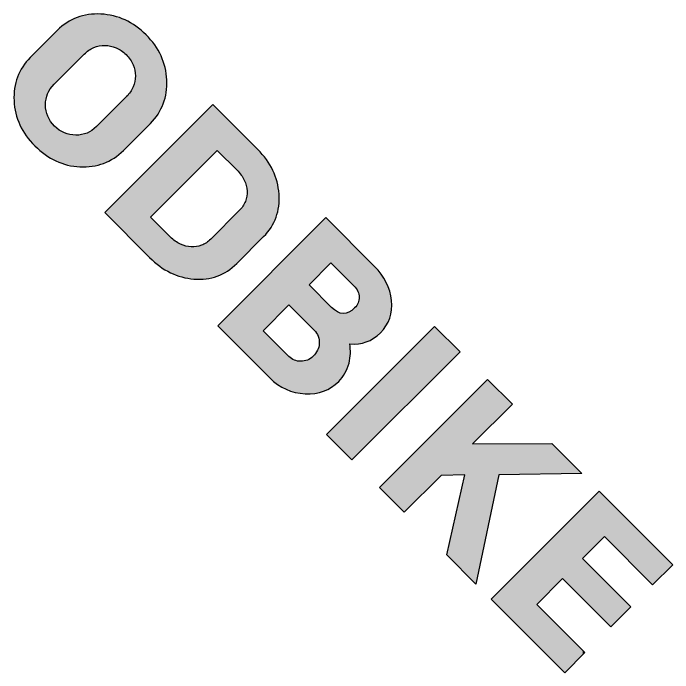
# Model space of a CAD drawing. Extents: x 4 to 198, y -293 to -4.
# Drawn here: x 47.82 to 69.06, y -250.22 to -228.98 of the extents above; entities that cross this region are included whole.
import ezdxf

# ---------------------------------------------------------------- set-up
doc = ezdxf.new("R2010")
doc.units = 0
doc.layers.add('LAYER_1', color=7, linetype='CONTINUOUS')

# ---------------------------------------------------------------- blocks, each defined once
blk = doc.blocks.new('*U7')
at = {"layer": 'LAYER_1', "color": 7}
for points in [[(49.701, -230.7), (49.641, -229.228), (49.701, -229.193)], [(49.831, -230.57), (49.701, -229.193), (49.831, -229.136)], [(49.872, -230.53), (49.831, -229.136), (49.872, -229.118)], [(49.966, -230.436), (49.872, -229.118), (49.966, -229.089)], [(50.019, -230.382), (49.966, -229.089), (50.019, -229.072)], [(50.051, -230.351), (50.019, -229.072), (50.051, -229.062)], [(50.105, -230.297), (50.051, -229.062), (50.105, -229.051)], [(50.193, -230.224), (50.105, -229.051), (50.193, -229.034)], [(50.238, -230.187), (50.193, -229.034), (50.238, -229.025)], [(50.252, -230.175), (50.238, -229.025), (50.252, -229.024)], [(50.352, -230.121), (50.252, -229.024), (50.352, -229.02)], [(50.364, -230.115), (50.352, -229.02), (50.364, -229.019)], [(50.416, -230.087), (50.364, -229.019), (50.416, -229.017)], [(50.498, -230.062), (50.416, -229.017), (50.498, -229.013)], [(50.551, -230.046), (50.498, -229.013), (50.551, -229.011)], [(50.589, -230.034), (50.551, -229.011), (50.589, -229.009)], [(50.637, -230.03), (50.589, -229.009), (50.637, -229.007)], [(50.769, -230.017), (50.769, -229.027), (50.9, -230.032)], [(50.9, -230.032), (50.9, -229.046), (50.95, -230.037)], [(50.95, -230.037), (50.95, -229.053), (51.042, -230.066)], [(51.042, -230.066), (51.042, -229.067), (51.062, -230.072)], [(51.062, -230.072), (51.062, -229.074), (51.128, -230.092)], [(51.128, -230.092), (51.128, -229.096), (51.297, -230.185)], [(51.297, -230.185), (51.297, -229.155), (51.363, -230.239)], [(51.363, -230.239), (51.363, -229.178), (51.42, -230.287)], [(51.42, -230.287), (51.42, -229.197), (51.453, -230.314)], [(49.378, -231.023), (49.3, -229.477), (49.378, -229.406)], [(49.385, -231.016), (49.378, -229.406), (49.385, -229.4)], [(49.464, -230.937), (49.385, -229.4), (49.464, -229.342)], [(49.539, -230.862), (49.464, -229.342), (49.539, -229.287)], [(49.568, -230.833), (49.539, -229.287), (49.568, -229.27)], [(49.641, -230.76), (49.568, -229.27), (49.641, -229.228)], [(51.453, -230.314), (51.453, -229.216), (51.469, -230.333)], [(51.469, -230.333), (51.469, -229.226), (51.583, -230.471)], [(51.583, -230.471), (51.583, -229.292), (51.591, -230.485)], [(51.591, -230.485), (51.591, -229.296), (51.676, -230.642)], [(51.676, -230.642), (51.676, -229.345), (51.679, -230.653)], [(51.679, -230.653), (51.679, -229.347), (51.732, -230.82)], [(51.732, -230.82), (51.732, -229.377), (51.732, -230.826)], [(51.732, -230.826), (51.732, -229.378), (51.75, -230.999)], [(49.149, -231.252), (49.133, -229.639), (49.149, -229.623)], [(49.194, -231.207), (49.149, -229.623), (49.194, -229.578)], [(49.24, -231.161), (49.194, -229.578), (49.24, -229.532)], [(49.3, -231.101), (49.24, -229.532), (49.3, -229.477)], [(48.928, -231.566), (48.924, -229.847), (48.928, -229.843)], [(49.011, -231.414), (48.928, -229.843), (49.011, -229.76)], [(49.02, -231.403), (49.011, -229.76), (49.02, -229.751)], [(49.133, -231.269), (49.02, -229.751), (49.133, -229.639)], [(48.842, -233.533), (48.514, -230.258), (48.842, -229.929)], [(48.855, -233.54), (48.842, -229.929), (48.855, -229.917)], [(48.842, -233.533), (48.842, -229.929), (48.855, -233.54)], [(48.872, -231.744), (48.855, -229.917), (48.872, -229.899)], [(48.873, -231.741), (48.872, -229.899), (48.873, -229.898)], [(48.924, -231.573), (48.873, -229.898), (48.924, -229.847)], [(48.514, -233.253), (48.366, -230.405), (48.514, -230.258)], [(48.514, -233.253), (48.514, -230.258), (48.842, -233.533)], [(48.366, -233.079), (48.237, -230.548), (48.366, -230.405)], [(48.366, -233.079), (48.366, -230.405), (48.514, -233.253)], [(48.235, -232.924), (48.122, -230.704), (48.235, -230.55)], [(48.237, -232.927), (48.235, -230.55), (48.237, -230.548)], [(48.235, -232.924), (48.235, -230.55), (48.237, -232.927)], [(48.237, -232.927), (48.237, -230.548), (48.366, -233.079)], [(48.029, -232.565), (47.954, -231.036), (48.029, -230.866)], [(48.033, -232.576), (48.029, -230.866), (48.033, -230.859)], [(48.029, -232.565), (48.029, -230.866), (48.033, -232.576)], [(48.122, -232.73), (48.033, -230.859), (48.122, -230.704)], [(48.033, -232.576), (48.033, -230.859), (48.122, -232.73)], [(48.122, -232.73), (48.122, -230.704), (48.235, -232.924)], [(47.954, -232.35), (47.902, -231.203), (47.954, -231.036)], [(47.954, -232.35), (47.954, -231.036), (48.029, -232.565)], [(51.75, -233.014), (51.732, -231.177), (51.75, -230.999)], [(47.898, -232.175), (47.861, -231.402), (47.898, -231.215)], [(47.902, -232.201), (47.898, -231.215), (47.902, -231.203)], [(47.898, -232.175), (47.898, -231.215), (47.902, -232.201)], [(47.902, -232.201), (47.902, -231.203), (47.954, -232.35)], [(51.732, -233.032), (51.679, -231.351), (51.732, -231.179)], [(51.732, -233.031), (51.732, -231.179), (51.732, -231.177)], [(47.861, -231.92), (47.843, -231.801), (47.861, -231.402)], [(47.861, -231.92), (47.861, -231.402), (47.898, -232.175)], [(51.583, -233.181), (51.469, -231.662), (51.583, -231.524)], [(51.591, -233.173), (51.583, -231.524), (51.591, -231.515)], [(51.676, -233.088), (51.591, -231.515), (51.676, -231.357)], [(51.679, -233.085), (51.676, -231.357), (51.679, -231.351)], [(51.42, -233.344), (51.363, -231.768), (51.42, -231.711)], [(51.453, -233.311), (51.42, -231.711), (51.453, -231.679)], [(51.469, -233.295), (51.453, -231.679), (51.469, -231.662)], [(48.855, -233.54), (48.855, -231.929), (48.872, -233.55)], [(51.297, -233.454), (51.128, -232.003), (51.297, -231.833)], [(51.363, -233.401), (51.297, -231.833), (51.363, -231.768)], [(48.872, -233.55), (48.872, -232.11), (48.873, -233.551)], [(48.873, -233.551), (48.873, -232.119), (48.924, -233.581)], [(51.042, -233.657), (50.95, -232.181), (51.042, -232.088)], [(51.062, -233.646), (51.042, -232.088), (51.062, -232.068)], [(51.128, -233.592), (51.062, -232.068), (51.128, -232.003)], [(48.924, -233.581), (48.924, -232.285), (48.928, -233.583)], [(48.928, -233.583), (48.928, -232.298), (49.011, -233.631)], [(50.769, -233.797), (50.729, -232.401), (50.769, -232.362)], [(50.9, -233.74), (50.769, -232.362), (50.9, -232.231)], [(50.95, -233.711), (50.9, -232.231), (50.95, -232.181)], [(49.011, -233.631), (49.011, -232.447), (49.02, -233.637)], [(49.02, -233.637), (49.02, -232.463), (49.133, -233.702)], [(49.133, -233.702), (49.133, -232.597), (49.149, -233.712)], [(50.551, -233.871), (50.498, -232.633), (50.551, -232.58)], [(50.589, -233.859), (50.551, -232.58), (50.589, -232.541)], [(50.637, -233.844), (50.589, -232.541), (50.637, -232.493)], [(50.729, -233.815), (50.637, -232.493), (50.729, -232.401)], [(49.149, -233.712), (49.149, -232.616), (49.194, -233.738)], [(49.194, -233.738), (49.194, -232.654), (49.24, -233.757)], [(49.24, -233.757), (49.24, -232.692), (49.3, -233.781)], [(49.3, -233.781), (49.3, -232.743), (49.378, -233.813)], [(49.378, -233.813), (49.378, -232.786), (49.385, -233.815)], [(49.385, -233.815), (49.385, -232.79), (49.464, -233.839)], [(50.238, -233.913), (50.193, -232.839), (50.238, -232.815)], [(50.252, -233.912), (50.238, -232.815), (50.252, -232.807)], [(50.352, -233.908), (50.252, -232.807), (50.352, -232.753)], [(50.364, -233.908), (50.352, -232.753), (50.364, -232.744)], [(50.416, -233.897), (50.364, -232.744), (50.416, -232.701)], [(50.498, -233.881), (50.416, -232.701), (50.498, -232.633)], [(49.464, -233.839), (49.464, -232.833), (49.539, -233.861)], [(49.539, -233.861), (49.539, -232.856), (49.568, -233.869)], [(49.568, -233.869), (49.568, -232.865), (49.641, -233.879)], [(49.641, -233.879), (49.641, -232.888), (49.701, -233.888)], [(49.701, -233.888), (49.701, -232.893), (49.831, -233.906)], [(49.872, -233.911), (49.831, -232.906), (49.872, -232.902)], [(49.831, -233.906), (49.831, -232.906), (49.872, -233.911)], [(49.966, -233.924), (49.872, -232.902), (49.966, -232.894)], [(49.872, -233.911), (49.872, -232.902), (49.966, -233.924)], [(50.019, -233.922), (49.966, -232.894), (50.019, -232.889)], [(50.051, -233.921), (50.019, -232.889), (50.051, -232.88)], [(50.105, -233.918), (50.051, -232.88), (50.105, -232.865)], [(50.193, -233.915), (50.105, -232.865), (50.193, -232.839)]]:
    blk.add_solid(points, dxfattribs=at)
at = {"layer": 'LAYER_1', "color": 7, "extrusion": (0, 0, -1)}
for points in [[(-49.701, -230.7), (-49.701, -229.193), (-49.831, -230.57)], [(-49.831, -230.57), (-49.831, -229.136), (-49.872, -230.53)], [(-49.872, -230.53), (-49.872, -229.118), (-49.966, -230.436)], [(-49.966, -230.436), (-49.966, -229.089), (-50.019, -230.382)], [(-50.019, -230.382), (-50.019, -229.072), (-50.051, -230.351)], [(-50.051, -230.351), (-50.051, -229.062), (-50.105, -230.297)], [(-50.105, -230.297), (-50.105, -229.051), (-50.193, -230.224)], [(-50.193, -230.224), (-50.193, -229.034), (-50.238, -230.187)], [(-50.238, -230.187), (-50.238, -229.025), (-50.252, -230.175)], [(-50.252, -230.175), (-50.252, -229.024), (-50.352, -230.121)], [(-50.352, -230.121), (-50.352, -229.02), (-50.364, -230.115)], [(-50.364, -230.115), (-50.364, -229.019), (-50.416, -230.087)], [(-50.416, -230.087), (-50.416, -229.017), (-50.498, -230.062)], [(-50.498, -230.062), (-50.498, -229.013), (-50.551, -230.046)], [(-50.551, -230.046), (-50.551, -229.011), (-50.589, -230.034)], [(-50.589, -230.034), (-50.589, -229.009), (-50.637, -230.03)], [(-50.637, -230.03), (-50.637, -229.007), (-50.729, -230.021)], [(-50.729, -230.021), (-50.637, -229.007), (-50.729, -229.021)], [(-50.729, -230.021), (-50.729, -229.021), (-50.769, -230.017)], [(-50.769, -230.017), (-50.729, -229.021), (-50.769, -229.027)], [(-50.9, -230.032), (-50.769, -229.027), (-50.9, -229.046)], [(-50.95, -230.037), (-50.9, -229.046), (-50.95, -229.053)], [(-51.042, -230.066), (-50.95, -229.053), (-51.042, -229.067)], [(-51.062, -230.072), (-51.042, -229.067), (-51.062, -229.074)], [(-51.128, -230.092), (-51.062, -229.074), (-51.128, -229.096)], [(-51.297, -230.185), (-51.128, -229.096), (-51.297, -229.155)], [(-51.363, -230.239), (-51.297, -229.155), (-51.363, -229.178)], [(-51.42, -230.287), (-51.363, -229.178), (-51.42, -229.197)], [(-51.453, -230.314), (-51.42, -229.197), (-51.453, -229.216)], [(-49.378, -231.023), (-49.378, -229.406), (-49.385, -231.016)], [(-49.385, -231.016), (-49.385, -229.4), (-49.464, -230.937)], [(-49.464, -230.937), (-49.464, -229.342), (-49.539, -230.862)], [(-49.539, -230.862), (-49.539, -229.287), (-49.568, -230.833)], [(-49.568, -230.833), (-49.568, -229.27), (-49.641, -230.76)], [(-49.641, -230.76), (-49.641, -229.228), (-49.701, -230.7)], [(-51.469, -230.333), (-51.453, -229.216), (-51.469, -229.226)], [(-51.583, -230.471), (-51.469, -229.226), (-51.583, -229.292)], [(-51.591, -230.485), (-51.583, -229.292), (-51.591, -229.296)], [(-51.676, -230.642), (-51.591, -229.296), (-51.676, -229.345)], [(-51.679, -230.653), (-51.676, -229.345), (-51.679, -229.347)], [(-51.732, -230.82), (-51.679, -229.347), (-51.732, -229.377)], [(-51.732, -230.826), (-51.732, -229.377), (-51.732, -229.378)], [(-51.75, -230.999), (-51.732, -229.378), (-51.75, -229.388)], [(-51.75, -233.014), (-51.75, -229.388), (-51.771, -232.993)], [(-51.771, -232.993), (-51.75, -229.388), (-51.771, -229.4)], [(-51.771, -232.993), (-51.771, -229.4), (-52.094, -232.669)], [(-52.094, -232.669), (-51.771, -229.4), (-52.094, -229.673)], [(-49.149, -231.252), (-49.149, -229.623), (-49.194, -231.207)], [(-49.194, -231.207), (-49.194, -229.578), (-49.24, -231.161)], [(-49.24, -231.161), (-49.24, -229.532), (-49.3, -231.101)], [(-49.3, -231.101), (-49.3, -229.477), (-49.378, -231.023)], [(-48.928, -231.566), (-48.928, -229.843), (-49.011, -231.414)], [(-49.011, -231.414), (-49.011, -229.76), (-49.02, -231.403)], [(-49.02, -231.403), (-49.02, -229.751), (-49.133, -231.269)], [(-49.133, -231.269), (-49.133, -229.639), (-49.149, -231.252)], [(-52.094, -232.669), (-52.094, -229.673), (-52.236, -232.527)], [(-52.236, -232.527), (-52.094, -229.673), (-52.236, -229.84)], [(-52.236, -232.527), (-52.236, -229.84), (-52.368, -232.381)], [(-52.368, -232.381), (-52.236, -229.84), (-52.368, -229.996)], [(-48.855, -231.929), (-48.855, -229.917), (-48.872, -231.744)], [(-48.872, -231.744), (-48.872, -229.899), (-48.873, -231.741)], [(-48.873, -231.741), (-48.873, -229.898), (-48.924, -231.573)], [(-48.924, -231.573), (-48.924, -229.847), (-48.928, -231.566)], [(-52.368, -232.381), (-52.368, -229.996), (-52.373, -232.375)], [(-52.373, -232.375), (-52.368, -229.996), (-52.373, -230.002)], [(-52.373, -232.375), (-52.373, -230.002), (-52.481, -232.227)], [(-52.481, -232.227), (-52.373, -230.002), (-52.481, -230.189)], [(-52.481, -232.227), (-52.481, -230.189), (-52.576, -232.065)], [(-52.576, -232.065), (-52.481, -230.189), (-52.576, -230.352)], [(-52.576, -232.065), (-52.576, -230.352), (-52.577, -232.061)], [(-52.577, -232.061), (-52.576, -230.352), (-52.577, -230.354)], [(-52.577, -232.061), (-52.577, -230.354), (-52.651, -231.894)], [(-52.651, -231.894), (-52.577, -230.354), (-52.651, -230.569)], [(-52.651, -231.894), (-52.651, -230.569), (-52.706, -231.717)], [(-52.706, -231.717), (-52.651, -230.569), (-52.706, -230.731)], [(-52.706, -231.717), (-52.706, -230.731), (-52.707, -231.715)], [(-52.707, -231.715), (-52.706, -230.731), (-52.707, -230.735)], [(-52.707, -231.715), (-52.707, -230.735), (-52.744, -231.529)], [(-52.744, -231.529), (-52.707, -230.735), (-52.744, -231.008)], [(-52.744, -231.529), (-52.744, -231.008), (-52.76, -231.131)], [(-51.732, -233.031), (-51.732, -231.177), (-51.75, -233.014)], [(-51.732, -233.032), (-51.732, -231.179), (-51.732, -233.031)], [(-51.583, -233.181), (-51.583, -231.524), (-51.591, -233.173)], [(-51.591, -233.173), (-51.591, -231.515), (-51.676, -233.088)], [(-51.676, -233.088), (-51.676, -231.357), (-51.679, -233.085)], [(-51.679, -233.085), (-51.679, -231.351), (-51.732, -233.032)], [(-51.42, -233.344), (-51.42, -231.711), (-51.453, -233.311)], [(-51.453, -233.311), (-51.453, -231.679), (-51.469, -233.295)], [(-51.469, -233.295), (-51.469, -231.662), (-51.583, -233.181)], [(-48.872, -233.55), (-48.855, -231.929), (-48.872, -232.11)], [(-51.297, -233.454), (-51.297, -231.833), (-51.363, -233.401)], [(-51.363, -233.401), (-51.363, -231.768), (-51.42, -233.344)], [(-48.873, -233.551), (-48.872, -232.11), (-48.873, -232.119)], [(-48.924, -233.581), (-48.873, -232.119), (-48.924, -232.285)], [(-51.042, -233.657), (-51.042, -232.088), (-51.062, -233.646)], [(-51.062, -233.646), (-51.062, -232.068), (-51.128, -233.592)], [(-51.128, -233.592), (-51.128, -232.003), (-51.297, -233.454)], [(-48.928, -233.583), (-48.924, -232.285), (-48.928, -232.298)], [(-49.011, -233.631), (-48.928, -232.298), (-49.011, -232.447)], [(-50.769, -233.797), (-50.769, -232.362), (-50.9, -233.74)], [(-50.9, -233.74), (-50.9, -232.231), (-50.95, -233.711)], [(-50.95, -233.711), (-50.95, -232.181), (-51.042, -233.657)], [(-49.02, -233.637), (-49.011, -232.447), (-49.02, -232.463)], [(-49.133, -233.702), (-49.02, -232.463), (-49.133, -232.597)], [(-49.149, -233.712), (-49.133, -232.597), (-49.149, -232.616)], [(-50.551, -233.871), (-50.551, -232.58), (-50.589, -233.859)], [(-50.589, -233.859), (-50.589, -232.541), (-50.637, -233.844)], [(-50.637, -233.844), (-50.637, -232.493), (-50.729, -233.815)], [(-50.729, -233.815), (-50.729, -232.401), (-50.769, -233.797)], [(-49.194, -233.738), (-49.149, -232.616), (-49.194, -232.654)], [(-49.24, -233.757), (-49.194, -232.654), (-49.24, -232.692)], [(-49.3, -233.781), (-49.24, -232.692), (-49.3, -232.743)], [(-49.378, -233.813), (-49.3, -232.743), (-49.378, -232.786)], [(-49.385, -233.815), (-49.378, -232.786), (-49.385, -232.79)], [(-49.464, -233.839), (-49.385, -232.79), (-49.464, -232.833)], [(-50.238, -233.913), (-50.238, -232.815), (-50.252, -233.912)], [(-50.252, -233.912), (-50.252, -232.807), (-50.352, -233.908)], [(-50.352, -233.908), (-50.352, -232.753), (-50.364, -233.908)], [(-50.364, -233.908), (-50.364, -232.744), (-50.416, -233.897)], [(-50.416, -233.897), (-50.416, -232.701), (-50.498, -233.881)], [(-50.498, -233.881), (-50.498, -232.633), (-50.551, -233.871)], [(-49.539, -233.861), (-49.464, -232.833), (-49.539, -232.856)], [(-49.568, -233.869), (-49.539, -232.856), (-49.568, -232.865)], [(-49.641, -233.879), (-49.568, -232.865), (-49.641, -232.888)], [(-49.701, -233.888), (-49.641, -232.888), (-49.701, -232.893)], [(-49.831, -233.906), (-49.701, -232.893), (-49.831, -232.906)], [(-49.966, -233.924), (-49.966, -232.894), (-50.019, -233.922)], [(-50.019, -233.922), (-50.019, -232.889), (-50.051, -233.921)], [(-50.051, -233.921), (-50.051, -232.88), (-50.105, -233.918)], [(-50.105, -233.918), (-50.105, -232.865), (-50.193, -233.915)], [(-50.193, -233.915), (-50.193, -232.839), (-50.238, -233.913)]]:
    blk.add_solid(points, dxfattribs=at)
blk = doc.blocks.new('*U8')
at = {"layer": 'LAYER_1', "color": 7}
for points in [[(54.243, -233.542), (54.176, -231.989), (54.243, -231.921)], [(54.029, -233.757), (53.881, -232.283), (54.029, -232.135)], [(54.036, -233.749), (54.029, -232.135), (54.036, -232.128)], [(54.176, -233.61), (54.036, -232.128), (54.176, -231.989)], [(54.388, -233.397), (54.388, -232.066), (54.716, -233.724)], [(53.881, -233.905), (53.715, -232.449), (53.881, -232.283)], [(53.638, -234.147), (53.545, -232.619), (53.638, -232.526)], [(53.715, -234.07), (53.638, -232.526), (53.715, -232.449)], [(54.716, -233.724), (54.716, -232.394), (55.013, -234.021)], [(53.373, -234.412), (53.248, -232.916), (53.373, -232.791)], [(53.545, -234.24), (53.373, -232.791), (53.545, -232.619)], [(55.013, -234.021), (55.013, -232.69), (55.024, -234.032)], [(55.024, -234.032), (55.024, -232.701), (55.097, -234.119)], [(55.097, -234.119), (55.097, -232.775), (55.159, -234.191)], [(53.199, -234.586), (53.032, -233.132), (53.199, -232.965)], [(53.248, -234.537), (53.199, -232.965), (53.248, -232.916)], [(55.159, -234.191), (55.159, -232.836), (55.212, -234.282)], [(55.212, -234.282), (55.212, -232.889), (55.257, -234.36)], [(55.257, -234.36), (55.257, -232.935), (55.292, -234.455)], [(55.292, -234.455), (55.292, -232.969), (55.32, -234.532)], [(55.32, -234.532), (55.32, -232.997), (55.337, -234.642)], [(55.337, -234.642), (55.337, -233.014), (55.346, -234.705)], [(53.032, -234.754), (52.88, -233.284), (53.032, -233.132)], [(52.874, -234.911), (52.533, -233.631), (52.874, -233.29)], [(52.88, -234.906), (52.874, -233.29), (52.88, -233.284)], [(52.533, -235.252), (52.238, -233.926), (52.533, -233.631)], [(52.209, -236.848), (50.762, -235.402), (52.209, -233.955)], [(52.238, -236.873), (52.209, -233.955), (52.238, -233.926)], [(52.209, -236.848), (52.209, -233.955), (52.238, -236.873)], [(55.346, -236.706), (55.337, -234.874), (55.346, -234.705)], [(55.32, -236.733), (55.292, -235.04), (55.32, -234.936)], [(55.337, -236.716), (55.32, -234.936), (55.337, -234.874)], [(55.257, -236.795), (55.212, -235.196), (55.257, -235.107)], [(55.292, -236.761), (55.257, -235.107), (55.292, -235.04)], [(55.097, -236.955), (55.024, -235.409), (55.097, -235.335)], [(55.159, -236.894), (55.097, -235.335), (55.159, -235.26)], [(55.212, -236.841), (55.159, -235.26), (55.212, -235.196)], [(52.238, -236.873), (52.238, -235.547), (52.533, -237.127)], [(55.013, -237.04), (54.716, -235.717), (55.013, -235.42)], [(55.024, -237.029), (55.013, -235.42), (55.024, -235.409)], [(54.716, -237.282), (54.388, -236.044), (54.716, -235.717)], [(52.533, -237.127), (52.533, -235.843), (52.874, -237.332)], [(52.874, -237.332), (52.874, -236.183), (52.88, -237.335)], [(52.88, -237.335), (52.88, -236.188), (53.032, -237.392)], [(54.243, -237.481), (54.176, -236.257), (54.243, -236.19)], [(54.388, -237.446), (54.243, -236.19), (54.388, -236.045)], [(54.388, -237.446), (54.388, -236.045), (54.388, -236.044)], [(53.032, -237.392), (53.032, -236.318), (53.199, -237.455)], [(53.199, -237.455), (53.199, -236.416), (53.248, -237.474)], [(54.029, -237.533), (53.881, -236.451), (54.029, -236.375)], [(54.036, -237.531), (54.029, -236.375), (54.036, -236.371)], [(54.176, -237.498), (54.036, -236.371), (54.176, -236.257)], [(53.248, -237.474), (53.248, -236.434), (53.373, -237.495)], [(53.373, -237.495), (53.373, -236.479), (53.545, -237.525)], [(53.638, -237.541), (53.545, -236.505), (53.638, -236.5)], [(53.545, -237.525), (53.545, -236.505), (53.638, -237.541)], [(53.715, -237.54), (53.638, -236.5), (53.715, -236.495)], [(53.881, -237.536), (53.715, -236.495), (53.881, -236.451)]]:
    blk.add_solid(points, dxfattribs=at)
at = {"layer": 'LAYER_1', "color": 7, "extrusion": (0, 0, -1)}
for points in [[(-54.243, -233.542), (-54.243, -231.921), (-54.388, -233.397)], [(-54.388, -233.397), (-54.243, -231.921), (-54.388, -232.066)], [(-54.029, -233.757), (-54.029, -232.135), (-54.036, -233.749)], [(-54.036, -233.749), (-54.036, -232.128), (-54.176, -233.61)], [(-54.176, -233.61), (-54.176, -231.989), (-54.243, -233.542)], [(-54.388, -233.397), (-54.388, -232.066), (-54.388, -233.397)], [(-54.388, -233.397), (-54.388, -232.066), (-54.388, -232.066)], [(-54.716, -233.724), (-54.388, -232.066), (-54.716, -232.394)], [(-53.881, -233.905), (-53.881, -232.283), (-54.029, -233.757)], [(-53.638, -234.147), (-53.638, -232.526), (-53.715, -234.07)], [(-53.715, -234.07), (-53.715, -232.449), (-53.881, -233.905)], [(-55.013, -234.021), (-54.716, -232.394), (-55.013, -232.69)], [(-53.373, -234.412), (-53.373, -232.791), (-53.545, -234.24)], [(-53.545, -234.24), (-53.545, -232.619), (-53.638, -234.147)], [(-55.024, -234.032), (-55.013, -232.69), (-55.024, -232.701)], [(-55.097, -234.119), (-55.024, -232.701), (-55.097, -232.775)], [(-55.159, -234.191), (-55.097, -232.775), (-55.159, -232.836)], [(-53.199, -234.586), (-53.199, -232.965), (-53.248, -234.537)], [(-53.248, -234.537), (-53.248, -232.916), (-53.373, -234.412)], [(-55.212, -234.282), (-55.159, -232.836), (-55.212, -232.889)], [(-55.257, -234.36), (-55.212, -232.889), (-55.257, -232.935)], [(-55.292, -234.455), (-55.257, -232.935), (-55.292, -232.969)], [(-55.32, -234.532), (-55.292, -232.969), (-55.32, -232.997)], [(-55.337, -234.642), (-55.32, -232.997), (-55.337, -233.014)], [(-55.346, -234.705), (-55.337, -233.014), (-55.346, -233.024)], [(-55.346, -236.706), (-55.346, -233.024), (-55.689, -236.363)], [(-55.689, -236.363), (-55.346, -233.024), (-55.689, -233.367)], [(-53.032, -234.754), (-53.032, -233.132), (-53.199, -234.586)], [(-52.874, -234.911), (-52.874, -233.29), (-52.88, -234.906)], [(-52.88, -234.906), (-52.88, -233.284), (-53.032, -234.754)], [(-55.689, -236.363), (-55.689, -233.367), (-55.88, -236.172)], [(-55.88, -236.172), (-55.689, -233.367), (-55.88, -233.589)], [(-52.533, -235.252), (-52.533, -233.631), (-52.874, -234.911)], [(-55.88, -236.172), (-55.88, -233.589), (-55.969, -236.063)], [(-55.969, -236.063), (-55.88, -233.589), (-55.969, -233.693)], [(-55.969, -236.063), (-55.969, -233.693), (-56.12, -235.877)], [(-56.12, -235.877), (-55.969, -233.693), (-56.12, -233.946)], [(-52.238, -235.547), (-52.238, -233.926), (-52.533, -235.252)], [(-56.12, -235.877), (-56.12, -233.946), (-56.177, -235.764)], [(-56.177, -235.764), (-56.12, -233.946), (-56.177, -234.041)], [(-56.177, -235.764), (-56.177, -234.041), (-56.283, -235.551)], [(-56.283, -235.551), (-56.177, -234.041), (-56.283, -234.329)], [(-56.283, -235.551), (-56.283, -234.329), (-56.313, -235.425)], [(-56.313, -235.425), (-56.283, -234.329), (-56.313, -234.411)], [(-56.313, -235.425), (-56.313, -234.411), (-56.368, -235.193)], [(-56.368, -235.193), (-56.313, -234.411), (-56.368, -234.749)], [(-55.32, -236.733), (-55.32, -234.936), (-55.337, -236.716)], [(-55.337, -236.716), (-55.337, -234.874), (-55.346, -236.706)], [(-56.368, -235.193), (-56.368, -234.749), (-56.377, -234.803)], [(-55.257, -236.795), (-55.257, -235.107), (-55.292, -236.761)], [(-55.292, -236.761), (-55.292, -235.04), (-55.32, -236.733)], [(-55.097, -236.955), (-55.097, -235.335), (-55.159, -236.894)], [(-55.159, -236.894), (-55.159, -235.26), (-55.212, -236.841)], [(-55.212, -236.841), (-55.212, -235.196), (-55.257, -236.795)], [(-52.533, -237.127), (-52.238, -235.547), (-52.533, -235.843)], [(-55.013, -237.04), (-55.013, -235.42), (-55.024, -237.029)], [(-55.024, -237.029), (-55.024, -235.409), (-55.097, -236.955)], [(-54.716, -237.282), (-54.716, -235.717), (-55.013, -237.04)], [(-52.874, -237.332), (-52.533, -235.843), (-52.874, -236.183)], [(-52.88, -237.335), (-52.874, -236.183), (-52.88, -236.188)], [(-53.032, -237.392), (-52.88, -236.188), (-53.032, -236.318)], [(-54.243, -237.481), (-54.243, -236.19), (-54.388, -237.446)], [(-54.388, -237.446), (-54.388, -236.044), (-54.716, -237.282)], [(-54.388, -237.446), (-54.388, -236.045), (-54.388, -237.446)], [(-53.199, -237.455), (-53.032, -236.318), (-53.199, -236.416)], [(-53.248, -237.474), (-53.199, -236.416), (-53.248, -236.434)], [(-54.029, -237.533), (-54.029, -236.375), (-54.036, -237.531)], [(-54.036, -237.531), (-54.036, -236.371), (-54.176, -237.498)], [(-54.176, -237.498), (-54.176, -236.257), (-54.243, -237.481)], [(-53.373, -237.495), (-53.248, -236.434), (-53.373, -236.479)], [(-53.545, -237.525), (-53.373, -236.479), (-53.545, -236.505)], [(-53.638, -237.541), (-53.638, -236.5), (-53.715, -237.54)], [(-53.715, -237.54), (-53.715, -236.495), (-53.881, -237.536)], [(-53.881, -237.536), (-53.881, -236.451), (-54.029, -237.533)]]:
    blk.add_solid(points, dxfattribs=at)
blk = doc.blocks.new('*U9')
at = {"layer": 'LAYER_1', "color": 7}
for points in [[(57.886, -237.184), (57.813, -235.636), (57.886, -235.563)], [(57.668, -237.402), (57.655, -235.794), (57.668, -235.781)], [(57.674, -237.397), (57.668, -235.781), (57.674, -235.775)], [(57.813, -237.257), (57.674, -235.775), (57.813, -235.636)], [(58.047, -237.023), (58.047, -235.724), (58.068, -237.045)], [(58.068, -237.045), (58.068, -235.746), (58.069, -237.045)], [(58.069, -237.045), (58.069, -235.746), (58.163, -237.139)], [(57.477, -237.594), (57.389, -236.06), (57.477, -235.973)], [(57.507, -237.563), (57.477, -235.973), (57.507, -235.942)], [(57.53, -237.54), (57.507, -235.942), (57.53, -235.919)], [(57.556, -237.514), (57.53, -235.919), (57.556, -235.893)], [(57.585, -237.486), (57.556, -235.893), (57.585, -235.864)], [(57.616, -237.455), (57.585, -235.864), (57.616, -235.833)], [(57.638, -237.432), (57.616, -235.833), (57.638, -235.811)], [(57.655, -237.416), (57.638, -235.811), (57.655, -235.794)], [(58.163, -237.139), (58.163, -235.84), (58.257, -237.233)], [(58.257, -237.233), (58.257, -235.934), (58.298, -237.274)], [(58.298, -237.274), (58.298, -235.975), (58.351, -237.327)], [(57.291, -238.968), (57.22, -236.229), (57.291, -236.159)], [(57.343, -239.02), (57.291, -236.159), (57.343, -236.106)], [(57.291, -238.968), (57.291, -236.159), (57.343, -239.02)], [(57.389, -237.681), (57.343, -236.106), (57.389, -236.06)], [(58.351, -237.327), (58.351, -236.028), (58.408, -237.384)], [(58.408, -237.384), (58.408, -236.085), (58.444, -237.42)], [(58.444, -237.42), (58.444, -236.121), (58.5, -237.477)], [(58.5, -237.477), (58.5, -236.178), (58.536, -237.513)], [(58.536, -237.513), (58.536, -236.214), (58.628, -237.605)], [(57.079, -238.756), (56.973, -236.476), (57.079, -236.37)], [(57.185, -238.862), (57.079, -236.37), (57.185, -236.264)], [(57.079, -238.756), (57.079, -236.37), (57.185, -238.862)], [(57.22, -238.897), (57.185, -236.264), (57.22, -236.229)], [(57.185, -238.862), (57.185, -236.264), (57.22, -238.897)], [(57.22, -238.897), (57.22, -236.229), (57.291, -238.968)], [(58.628, -237.605), (58.628, -236.306), (58.633, -237.609)], [(58.633, -237.609), (58.633, -236.31), (58.656, -237.632)], [(58.656, -237.632), (58.656, -236.333), (58.674, -237.651)], [(58.674, -237.651), (58.674, -236.351), (58.72, -237.697)], [(58.72, -237.697), (58.72, -236.397), (58.784, -237.761)], [(56.87, -238.547), (56.774, -236.675), (56.87, -236.579)], [(56.901, -238.579), (56.87, -236.579), (56.901, -236.548)], [(56.87, -238.547), (56.87, -236.579), (56.901, -238.579)], [(56.973, -238.65), (56.901, -236.548), (56.973, -236.476)], [(56.901, -238.579), (56.901, -236.548), (56.973, -238.65)], [(56.973, -238.65), (56.973, -236.476), (57.079, -238.756)], [(58.784, -237.761), (58.784, -236.461), (58.811, -237.792)], [(58.811, -237.792), (58.811, -236.489), (58.859, -237.848)], [(58.859, -237.848), (58.859, -236.536), (58.877, -237.878)], [(58.877, -237.878), (58.877, -236.555), (58.913, -237.937)], [(58.913, -237.937), (58.913, -236.591), (58.924, -237.967)], [(58.924, -237.967), (58.924, -236.602), (58.932, -237.988)], [(58.932, -237.988), (58.932, -236.609), (58.947, -238.029)], [(58.947, -238.029), (58.947, -236.624), (58.952, -238.066)], [(58.952, -238.066), (58.952, -236.629), (58.959, -238.124)], [(56.605, -238.465), (56.331, -237.118), (56.605, -236.844)], [(56.691, -238.379), (56.605, -236.844), (56.691, -236.758)], [(56.697, -238.374), (56.691, -236.758), (56.697, -236.752)], [(56.774, -238.451), (56.697, -236.752), (56.774, -236.675)], [(56.697, -238.374), (56.697, -236.752), (56.774, -238.451)], [(56.774, -238.451), (56.774, -236.675), (56.87, -238.547)], [(56.331, -238.739), (56.08, -237.369), (56.331, -237.118)], [(56.08, -238.99), (55.865, -237.584), (56.08, -237.369)], [(55.865, -240.505), (54.404, -239.045), (55.865, -237.584)], [(57.343, -239.02), (57.343, -237.727), (57.389, -239.066)], [(57.389, -239.066), (57.389, -237.774), (57.477, -239.154)], [(57.477, -239.154), (57.477, -237.861), (57.507, -239.184)], [(57.507, -239.184), (57.507, -237.891), (57.53, -239.212)], [(57.53, -239.212), (57.53, -237.915), (57.556, -239.244)], [(57.556, -239.244), (57.556, -237.941), (57.585, -239.279)], [(57.585, -239.279), (57.585, -237.969), (57.616, -239.339)], [(57.616, -239.339), (57.616, -238), (57.638, -239.383)], [(57.638, -239.383), (57.638, -238.023), (57.655, -239.446)], [(57.655, -239.446), (57.655, -238.039), (57.668, -239.496)], [(57.668, -239.496), (57.668, -238.052), (57.674, -239.618)], [(58.959, -239.62), (58.952, -238.218), (58.959, -238.124)], [(58.913, -239.627), (58.877, -238.391), (58.913, -238.326)], [(58.924, -239.627), (58.913, -238.326), (58.924, -238.307)], [(58.932, -239.627), (58.924, -238.307), (58.932, -238.282)], [(58.947, -239.623), (58.932, -238.282), (58.947, -238.234)], [(58.952, -239.622), (58.947, -238.234), (58.952, -238.218)], [(58.72, -239.629), (58.674, -238.577), (58.72, -238.549)], [(58.784, -239.628), (58.72, -238.549), (58.784, -238.493)], [(58.811, -239.628), (58.784, -238.493), (58.811, -238.47)], [(58.859, -239.627), (58.811, -238.47), (58.859, -238.413)], [(58.877, -239.627), (58.859, -238.413), (58.877, -238.391)], [(58.5, -240.571), (58.444, -238.647), (58.5, -238.641)], [(58.536, -240.483), (58.5, -238.641), (58.536, -238.637)], [(58.628, -240.256), (58.536, -238.637), (58.628, -238.605)], [(58.633, -240.245), (58.628, -238.605), (58.633, -238.602)], [(58.656, -240.076), (58.633, -238.602), (58.656, -238.588)], [(58.674, -239.629), (58.656, -238.588), (58.674, -238.577)], [(55.865, -240.505), (55.865, -239.205), (56.08, -240.72)], [(56.08, -240.72), (56.08, -239.421), (56.331, -240.932)], [(56.331, -240.932), (56.331, -239.672), (56.605, -241.089)], [(57.638, -241.195), (57.616, -239.835), (57.638, -239.774)], [(57.655, -241.191), (57.638, -239.774), (57.655, -239.729)], [(57.668, -241.188), (57.655, -239.729), (57.668, -239.652)], [(57.674, -241.187), (57.668, -239.652), (57.674, -239.618)], [(56.605, -241.089), (56.605, -239.946), (56.691, -241.118)], [(56.691, -241.118), (56.691, -240.032), (56.697, -241.12)], [(56.697, -241.12), (56.697, -240.037), (56.774, -241.146)], [(57.477, -241.224), (57.389, -240.099), (57.477, -240.027)], [(57.507, -241.223), (57.477, -240.027), (57.507, -239.992)], [(57.53, -241.222), (57.507, -239.992), (57.53, -239.965)], [(57.556, -241.216), (57.53, -239.965), (57.556, -239.934)], [(57.585, -241.209), (57.556, -239.934), (57.585, -239.887)], [(57.616, -241.201), (57.585, -239.887), (57.616, -239.835)], [(56.774, -241.146), (56.774, -240.1), (56.87, -241.178)], [(56.87, -241.178), (56.87, -240.149), (56.901, -241.189)], [(56.901, -241.189), (56.901, -240.158), (56.973, -241.199)], [(56.973, -241.199), (56.973, -240.178), (57.079, -241.214)], [(57.185, -241.228), (57.079, -240.188), (57.185, -240.178)], [(57.079, -241.214), (57.079, -240.188), (57.185, -241.228)], [(57.22, -241.233), (57.185, -240.178), (57.22, -240.168)], [(57.185, -241.228), (57.185, -240.178), (57.22, -241.233)], [(57.291, -241.231), (57.22, -240.168), (57.291, -240.149)], [(57.343, -241.229), (57.291, -240.149), (57.343, -240.122)], [(57.389, -241.227), (57.343, -240.122), (57.389, -240.099)]]:
    blk.add_solid(points, dxfattribs=at)
at = {"layer": 'LAYER_1', "color": 7, "extrusion": (0, 0, -1)}
for points in [[(-57.886, -237.184), (-57.886, -235.563), (-58.047, -237.023)], [(-58.047, -237.023), (-57.886, -235.563), (-58.047, -235.724)], [(-57.668, -237.402), (-57.668, -235.781), (-57.674, -237.397)], [(-57.674, -237.397), (-57.674, -235.775), (-57.813, -237.257)], [(-57.813, -237.257), (-57.813, -235.636), (-57.886, -237.184)], [(-58.068, -237.045), (-58.047, -235.724), (-58.068, -235.746)], [(-58.069, -237.045), (-58.068, -235.746), (-58.069, -235.746)], [(-58.163, -237.139), (-58.069, -235.746), (-58.163, -235.84)], [(-57.477, -237.594), (-57.477, -235.973), (-57.507, -237.563)], [(-57.507, -237.563), (-57.507, -235.942), (-57.53, -237.54)], [(-57.53, -237.54), (-57.53, -235.919), (-57.556, -237.514)], [(-57.556, -237.514), (-57.556, -235.893), (-57.585, -237.486)], [(-57.585, -237.486), (-57.585, -235.864), (-57.616, -237.455)], [(-57.616, -237.455), (-57.616, -235.833), (-57.638, -237.432)], [(-57.638, -237.432), (-57.638, -235.811), (-57.655, -237.416)], [(-57.655, -237.416), (-57.655, -235.794), (-57.668, -237.402)], [(-58.257, -237.233), (-58.163, -235.84), (-58.257, -235.934)], [(-58.298, -237.274), (-58.257, -235.934), (-58.298, -235.975)], [(-58.351, -237.327), (-58.298, -235.975), (-58.351, -236.028)], [(-57.343, -237.727), (-57.343, -236.106), (-57.389, -237.681)], [(-57.389, -237.681), (-57.389, -236.06), (-57.477, -237.594)], [(-58.408, -237.384), (-58.351, -236.028), (-58.408, -236.085)], [(-58.444, -237.42), (-58.408, -236.085), (-58.444, -236.121)], [(-58.5, -237.477), (-58.444, -236.121), (-58.5, -236.178)], [(-58.536, -237.513), (-58.5, -236.178), (-58.536, -236.214)], [(-58.628, -237.605), (-58.536, -236.214), (-58.628, -236.306)], [(-58.633, -237.609), (-58.628, -236.306), (-58.633, -236.31)], [(-58.656, -237.632), (-58.633, -236.31), (-58.656, -236.333)], [(-58.674, -237.651), (-58.656, -236.333), (-58.674, -236.351)], [(-58.72, -237.697), (-58.674, -236.351), (-58.72, -236.397)], [(-58.784, -237.761), (-58.72, -236.397), (-58.784, -236.461)], [(-58.811, -237.792), (-58.784, -236.461), (-58.811, -236.489)], [(-58.859, -237.848), (-58.811, -236.489), (-58.859, -236.536)], [(-58.877, -237.878), (-58.859, -236.536), (-58.877, -236.555)], [(-58.913, -237.937), (-58.877, -236.555), (-58.913, -236.591)], [(-58.924, -237.967), (-58.913, -236.591), (-58.924, -236.602)], [(-58.932, -237.988), (-58.924, -236.602), (-58.932, -236.609)], [(-58.947, -238.029), (-58.932, -236.609), (-58.947, -236.624)], [(-58.952, -238.066), (-58.947, -236.624), (-58.952, -236.629)], [(-58.959, -238.124), (-58.952, -236.629), (-58.959, -236.637)], [(-58.959, -239.62), (-58.959, -236.637), (-59.188, -239.566)], [(-59.188, -239.566), (-58.959, -236.637), (-59.188, -236.865)], [(-56.605, -238.465), (-56.605, -236.844), (-56.691, -238.379)], [(-56.691, -238.379), (-56.691, -236.758), (-56.697, -238.374)], [(-59.188, -239.566), (-59.188, -236.865), (-59.424, -239.448)], [(-59.424, -239.448), (-59.188, -236.865), (-59.424, -237.102)], [(-56.331, -238.739), (-56.331, -237.118), (-56.605, -238.465)], [(-59.424, -239.448), (-59.424, -237.102), (-59.455, -239.423)], [(-59.455, -239.423), (-59.424, -237.102), (-59.455, -237.132)], [(-59.455, -239.423), (-59.455, -237.132), (-59.64, -239.272)], [(-59.64, -239.272), (-59.455, -237.132), (-59.64, -237.348)], [(-56.08, -238.99), (-56.08, -237.369), (-56.331, -238.739)], [(-59.64, -239.272), (-59.64, -237.348), (-59.669, -239.236)], [(-59.669, -239.236), (-59.64, -237.348), (-59.669, -237.381)], [(-59.669, -239.236), (-59.669, -237.381), (-59.821, -239.048)], [(-59.821, -239.048), (-59.669, -237.381), (-59.821, -237.632)], [(-55.865, -239.205), (-55.865, -237.584), (-56.08, -238.99)], [(-59.821, -239.048), (-59.821, -237.632), (-59.83, -239.028)], [(-59.83, -239.028), (-59.821, -237.632), (-59.83, -237.647)], [(-59.83, -239.028), (-59.83, -237.647), (-59.94, -238.802)], [(-59.94, -238.802), (-59.83, -237.647), (-59.94, -237.931)], [(-57.389, -239.066), (-57.343, -237.727), (-57.389, -237.774)], [(-57.477, -239.154), (-57.389, -237.774), (-57.477, -237.861)], [(-57.507, -239.184), (-57.477, -237.861), (-57.507, -237.891)], [(-57.53, -239.212), (-57.507, -237.891), (-57.53, -237.915)], [(-57.556, -239.244), (-57.53, -237.915), (-57.556, -237.941)], [(-57.585, -239.279), (-57.556, -237.941), (-57.585, -237.969)], [(-57.616, -239.339), (-57.585, -237.969), (-57.616, -238)], [(-57.638, -239.383), (-57.616, -238), (-57.638, -238.023)], [(-57.655, -239.446), (-57.638, -238.023), (-57.655, -238.039)], [(-57.668, -239.496), (-57.655, -238.039), (-57.668, -238.052)], [(-57.674, -239.618), (-57.668, -238.052), (-57.674, -238.058)], [(-57.674, -241.187), (-57.674, -238.058), (-57.813, -241.152)], [(-57.813, -241.152), (-57.674, -238.058), (-57.813, -238.198)], [(-59.94, -238.802), (-59.94, -237.931), (-59.941, -238.8)], [(-59.941, -238.8), (-59.94, -237.931), (-59.941, -237.935)], [(-59.941, -238.8), (-59.941, -237.935), (-59.998, -238.538)], [(-59.998, -238.538), (-59.941, -237.935), (-59.998, -238.232)], [(-57.813, -241.152), (-57.813, -238.198), (-57.886, -241.116)], [(-57.886, -241.116), (-57.813, -238.198), (-57.886, -238.27)], [(-57.886, -241.116), (-57.886, -238.27), (-58.047, -241.035)], [(-58.047, -241.035), (-57.886, -238.27), (-58.047, -238.432)], [(-58.913, -239.627), (-58.913, -238.326), (-58.924, -239.627)], [(-58.924, -239.627), (-58.924, -238.307), (-58.932, -239.627)], [(-58.932, -239.627), (-58.932, -238.282), (-58.947, -239.623)], [(-58.947, -239.623), (-58.947, -238.234), (-58.952, -239.622)], [(-58.952, -239.622), (-58.952, -238.218), (-58.959, -239.62)], [(-59.998, -238.538), (-59.998, -238.232), (-60, -238.528)], [(-58.047, -241.035), (-58.047, -238.432), (-58.068, -241.024)], [(-58.068, -241.024), (-58.047, -238.432), (-58.068, -238.453)], [(-58.068, -241.024), (-58.068, -238.453), (-58.069, -241.024)], [(-58.069, -241.024), (-58.068, -238.453), (-58.069, -238.453)], [(-58.069, -241.024), (-58.069, -238.453), (-58.163, -240.947)], [(-58.163, -240.947), (-58.069, -238.453), (-58.163, -238.536)], [(-58.163, -240.947), (-58.163, -238.536), (-58.257, -240.871)], [(-58.257, -240.871), (-58.163, -238.536), (-58.257, -238.596)], [(-58.72, -239.629), (-58.72, -238.549), (-58.784, -239.628)], [(-58.784, -239.628), (-58.784, -238.493), (-58.811, -239.628)], [(-58.811, -239.628), (-58.811, -238.47), (-58.859, -239.627)], [(-58.859, -239.627), (-58.859, -238.413), (-58.877, -239.627)], [(-58.877, -239.627), (-58.877, -238.391), (-58.913, -239.627)], [(-58.257, -240.871), (-58.257, -238.596), (-58.298, -240.838)], [(-58.298, -240.838), (-58.257, -238.596), (-58.298, -238.612)], [(-58.298, -240.838), (-58.298, -238.612), (-58.351, -240.777)], [(-58.351, -240.777), (-58.298, -238.612), (-58.351, -238.633)], [(-58.351, -240.777), (-58.351, -238.633), (-58.408, -240.712)], [(-58.408, -240.712), (-58.351, -238.633), (-58.408, -238.642)], [(-58.408, -240.712), (-58.408, -238.642), (-58.444, -240.657)], [(-58.444, -240.657), (-58.408, -238.642), (-58.444, -238.647)], [(-58.444, -240.657), (-58.444, -238.647), (-58.5, -240.571)], [(-58.5, -240.571), (-58.5, -238.641), (-58.536, -240.483)], [(-58.536, -240.483), (-58.536, -238.637), (-58.628, -240.256)], [(-58.628, -240.256), (-58.628, -238.605), (-58.633, -240.245)], [(-58.633, -240.245), (-58.633, -238.602), (-58.656, -240.076)], [(-58.656, -239.629), (-58.656, -238.588), (-58.674, -239.629)], [(-58.674, -239.629), (-58.674, -238.577), (-58.72, -239.629)], [(-56.08, -240.72), (-55.865, -239.205), (-56.08, -239.421)], [(-56.331, -240.932), (-56.08, -239.421), (-56.331, -239.672)], [(-56.605, -241.089), (-56.331, -239.672), (-56.605, -239.946)], [(-57.638, -241.195), (-57.638, -239.774), (-57.655, -241.191)], [(-57.655, -241.191), (-57.655, -239.729), (-57.668, -241.188)], [(-57.668, -241.188), (-57.668, -239.652), (-57.674, -241.187)], [(-58.656, -240.076), (-58.656, -239.629), (-58.674, -239.938)], [(-56.691, -241.118), (-56.605, -239.946), (-56.691, -240.032)], [(-56.697, -241.12), (-56.691, -240.032), (-56.697, -240.037)], [(-56.774, -241.146), (-56.697, -240.037), (-56.774, -240.1)], [(-57.477, -241.224), (-57.477, -240.027), (-57.507, -241.223)], [(-57.507, -241.223), (-57.507, -239.992), (-57.53, -241.222)], [(-57.53, -241.222), (-57.53, -239.965), (-57.556, -241.216)], [(-57.556, -241.216), (-57.556, -239.934), (-57.585, -241.209)], [(-57.585, -241.209), (-57.585, -239.887), (-57.616, -241.201)], [(-57.616, -241.201), (-57.616, -239.835), (-57.638, -241.195)], [(-56.87, -241.178), (-56.774, -240.1), (-56.87, -240.149)], [(-56.901, -241.189), (-56.87, -240.149), (-56.901, -240.158)], [(-56.973, -241.199), (-56.901, -240.158), (-56.973, -240.178)], [(-57.079, -241.214), (-56.973, -240.178), (-57.079, -240.188)], [(-57.22, -241.233), (-57.22, -240.168), (-57.291, -241.231)], [(-57.291, -241.231), (-57.291, -240.149), (-57.343, -241.229)], [(-57.343, -241.229), (-57.343, -240.122), (-57.389, -241.227)], [(-57.389, -241.227), (-57.389, -240.099), (-57.477, -241.224)]]:
    blk.add_solid(points, dxfattribs=at)
blk = doc.blocks.new('*U10')
at = {"layer": 'LAYER_1', "color": 7, "extrusion": (0, 0, -1)}
for points in [[(-61.389, -240.699), (-58.724, -241.732), (-61.389, -239.067)], [(-61.389, -240.699), (-61.389, -239.067), (-62.205, -239.883)]]:
    blk.add_solid(points, dxfattribs=at)
at = {"layer": 'LAYER_1', "color": 7}
for points in [[(58.724, -243.364), (58.724, -241.732), (61.389, -240.699)], [(58.724, -243.364), (57.907, -242.549), (58.724, -241.732)]]:
    blk.add_solid(points, dxfattribs=at)
blk = doc.blocks.new('*U11')
at = {"layer": 'LAYER_1', "color": 7}
for points in [[(63.091, -242.368), (62.718, -241.143), (63.091, -240.769)], [(62.611, -247.252), (62.356, -241.505), (62.611, -241.25)], [(62.718, -242.741), (62.611, -241.25), (62.718, -241.143)], [(62.356, -243.841), (61.78, -242.081), (62.356, -241.505)], [(62.356, -246.996), (62.356, -241.505), (62.611, -247.252)], [(61.78, -243.856), (61.599, -242.262), (61.78, -242.081)], [(61.599, -243.86), (60.41, -243.451), (61.599, -242.262)], [(62.611, -247.252), (62.611, -242.848), (62.718, -247.359)], [(62.718, -247.359), (62.611, -242.848), (62.718, -242.848)], [(63.091, -245.574), (62.718, -242.848), (63.091, -242.846)], [(63.455, -243.838), (63.091, -242.846), (63.455, -242.845)], [(63.891, -243.833), (63.455, -242.845), (63.891, -242.843)], [(65.16, -243.816), (63.891, -242.843), (65.16, -242.837)], [(63.891, -243.833), (63.891, -242.843), (65.16, -243.816)], [(60.41, -245.05), (59.61, -244.25), (60.41, -243.451)], [(62.356, -246.996), (61.78, -246.419), (62.356, -243.841)]]:
    blk.add_solid(points, dxfattribs=at)
at = {"layer": 'LAYER_1', "color": 7, "extrusion": (0, 0, -1)}
for points in [[(-63.091, -242.368), (-63.091, -240.769), (-63.455, -242.005)], [(-63.455, -242.005), (-63.091, -240.769), (-63.455, -241.132)], [(-62.611, -242.848), (-62.611, -241.25), (-62.718, -242.741)], [(-62.718, -242.741), (-62.718, -241.143), (-63.091, -242.368)], [(-63.455, -242.005), (-63.455, -241.132), (-63.891, -241.569)], [(-61.78, -243.856), (-61.78, -242.081), (-62.356, -243.841)], [(-61.599, -243.86), (-61.599, -242.262), (-61.78, -243.856)], [(-62.718, -247.359), (-62.718, -242.848), (-63.091, -245.574)], [(-63.091, -245.574), (-63.091, -242.846), (-63.455, -243.838)], [(-63.455, -243.838), (-63.455, -242.845), (-63.891, -243.833)], [(-65.16, -243.816), (-65.16, -242.837), (-66.125, -243.803)], [(-60.41, -245.05), (-60.41, -243.451), (-61.599, -243.86)]]:
    blk.add_solid(points, dxfattribs=at)
blk = doc.blocks.new('*U12')
at = {"layer": 'LAYER_1', "color": 7}
for points in [[(66.691, -246), (66.226, -244.833), (66.691, -244.368)], [(66.857, -245.834), (66.857, -244.534), (67.059, -246.036)], [(66.153, -247.83), (65.577, -245.481), (66.153, -244.906)], [(66.226, -246.464), (66.153, -244.906), (66.226, -244.833)], [(67.059, -246.036), (67.059, -244.736), (67.705, -246.682)], [(65.506, -247.184), (64.675, -246.384), (65.506, -245.552)], [(65.577, -247.255), (65.506, -245.552), (65.577, -245.481)], [(65.506, -247.184), (65.506, -245.552), (65.577, -247.255)], [(65.577, -247.255), (65.577, -245.481), (66.153, -247.83)], [(67.705, -246.682), (67.705, -245.383), (68.409, -247.386)], [(64.675, -249.315), (63.209, -247.849), (64.675, -246.384)], [(66.153, -247.83), (66.153, -246.537), (66.226, -247.904)], [(66.226, -247.904), (66.226, -246.611), (66.691, -248.368)], [(66.691, -248.368), (66.691, -247.075), (66.857, -248.535)], [(66.857, -248.535), (66.857, -247.241), (67.059, -248.737)], [(64.675, -249.315), (64.675, -248.016), (65.506, -250.146)], [(65.506, -250.146), (65.506, -248.848), (65.577, -250.217)]]:
    blk.add_solid(points, dxfattribs=at)
at = {"layer": 'LAYER_1', "color": 7, "extrusion": (0, 0, -1)}
for points in [[(-66.691, -246), (-66.691, -244.368), (-66.857, -245.834)], [(-66.857, -245.834), (-66.691, -244.368), (-66.857, -244.534)], [(-67.059, -246.036), (-66.857, -244.534), (-67.059, -244.736)], [(-66.153, -246.537), (-66.153, -244.906), (-66.226, -246.464)], [(-66.226, -246.464), (-66.226, -244.833), (-66.691, -246)], [(-67.705, -246.682), (-67.059, -244.736), (-67.705, -245.383)], [(-68.409, -247.386), (-67.705, -245.383), (-68.409, -246.087)], [(-68.409, -247.386), (-68.409, -246.087), (-69.058, -246.736)], [(-64.675, -248.016), (-64.675, -246.384), (-65.506, -247.184)], [(-66.226, -247.904), (-66.153, -246.537), (-66.226, -246.611)], [(-66.691, -248.368), (-66.226, -246.611), (-66.691, -247.075)], [(-66.857, -248.535), (-66.691, -247.075), (-66.857, -247.241)], [(-67.059, -248.737), (-66.857, -247.241), (-67.059, -247.443)], [(-67.059, -248.737), (-67.059, -247.443), (-67.705, -248.09)], [(-65.506, -250.146), (-64.675, -248.016), (-65.506, -248.848)], [(-65.577, -250.217), (-65.506, -248.848), (-65.577, -248.919)], [(-65.577, -250.217), (-65.577, -248.919), (-66.153, -249.642)], [(-66.153, -249.642), (-65.577, -248.919), (-66.153, -249.494)], [(-66.153, -249.642), (-66.153, -249.494), (-66.226, -249.568)]]:
    blk.add_solid(points, dxfattribs=at)
blk = doc.blocks.new('BLOCK_3')
at = {"layer": 'LAYER_1'}
for points in [[(57.907, -242.549), (61.389, -239.067), (62.205, -239.883), (58.724, -243.364), (57.907, -242.549)], [(61.78, -246.419), (62.356, -243.841), (61.599, -243.86), (60.41, -245.05), (59.61, -244.25), (63.091, -240.769), (63.891, -241.569), (62.611, -242.848), (65.16, -242.837), (66.125, -243.803), (63.455, -243.838), (62.718, -247.359), (61.78, -246.419)], [(63.209, -247.849), (66.691, -244.368), (69.058, -246.736), (68.409, -247.386), (66.857, -245.834), (66.153, -246.537), (67.705, -248.09), (67.059, -248.737), (65.506, -247.184), (64.675, -248.016), (66.226, -249.568), (65.577, -250.217), (63.209, -247.849)]]:
    blk.add_lwpolyline(points, dxfattribs=at)
for points, knots in [([(49.966, -233.924), (49.693, -233.913), (49.435, -233.851), (49.194, -233.738), (48.952, -233.626), (48.725, -233.464), (48.514, -233.253), (48.096, -232.835), (47.872, -232.35), (47.843, -231.801), (47.816, -231.247), (47.991, -230.781), (48.366, -230.405), (48.366, -230.405), (49.24, -229.532), (49.24, -229.532), (49.616, -229.155), (50.083, -228.98), (50.637, -229.007), (51.195, -229.039), (51.681, -229.261), (52.094, -229.673), (52.516, -230.095), (52.738, -230.582), (52.76, -231.131), (52.789, -231.683), (52.614, -232.149), (52.236, -232.527), (52.236, -232.527), (51.363, -233.401), (51.363, -233.401), (50.984, -233.778), (50.518, -233.953), (49.966, -233.924)], [0, 0, 0, 0, 1, 1, 1, 2, 2, 2, 3, 3, 3, 4, 4, 4, 5, 5, 5, 6, 6, 6, 7, 7, 7, 8, 8, 8, 9, 9, 9, 10, 10, 10, 11, 11, 11, 11]), ([(51.469, -231.662), (51.561, -231.569), (51.632, -231.466), (51.679, -231.351), (51.726, -231.236), (51.75, -231.119), (51.75, -230.999), (51.75, -230.879), (51.725, -230.759), (51.676, -230.642), (51.627, -230.523), (51.552, -230.413), (51.453, -230.314), (51.354, -230.216), (51.246, -230.142), (51.128, -230.092), (51.009, -230.043), (50.89, -230.019), (50.769, -230.017), (50.647, -230.017), (50.53, -230.04), (50.416, -230.087), (50.301, -230.134), (50.197, -230.205), (50.105, -230.297), (50.105, -230.297), (49.133, -231.269), (49.133, -231.269), (48.948, -231.454), (48.855, -231.674), (48.855, -231.929), (48.855, -232.191), (48.953, -232.421), (49.149, -232.616), (49.342, -232.809), (49.569, -232.906), (49.831, -232.906), (50.092, -232.907), (50.314, -232.817), (50.498, -232.633), (50.498, -232.633), (51.469, -231.662), (51.469, -231.662)], [0, 0, 0, 0, 1, 1, 1, 2, 2, 2, 3, 3, 3, 4, 4, 4, 5, 5, 5, 6, 6, 6, 7, 7, 7, 8, 8, 8, 9, 9, 9, 10, 10, 10, 11, 11, 11, 12, 12, 12, 13, 13, 13, 14, 14, 14, 14]), ([(53.638, -237.541), (53.103, -237.498), (52.627, -237.266), (52.209, -236.848), (52.209, -236.848), (50.762, -235.402), (50.762, -235.402), (50.762, -235.402), (54.243, -231.921), (54.243, -231.921), (54.243, -231.921), (55.689, -233.367), (55.689, -233.367), (56.11, -233.787), (56.339, -234.266), (56.377, -234.803), (56.416, -235.344), (56.252, -235.8), (55.88, -236.172), (55.88, -236.172), (55.013, -237.04), (55.013, -237.04), (54.638, -237.415), (54.18, -237.582), (53.638, -237.541)], [0, 0, 0, 0, 1, 1, 1, 2, 2, 2, 3, 3, 3, 4, 4, 4, 5, 5, 5, 6, 6, 6, 7, 7, 7, 8, 8, 8, 8]), ([(55.097, -235.335), (55.185, -235.248), (55.25, -235.149), (55.292, -235.04), (55.333, -234.931), (55.352, -234.819), (55.346, -234.705), (55.341, -234.59), (55.311, -234.475), (55.257, -234.36), (55.204, -234.244), (55.126, -234.135), (55.024, -234.032), (55.024, -234.032), (54.388, -233.397), (54.388, -233.397), (54.388, -233.397), (52.238, -235.547), (52.238, -235.547), (52.238, -235.547), (52.874, -236.183), (52.874, -236.183), (52.976, -236.285), (53.084, -236.363), (53.199, -236.416), (53.316, -236.47), (53.431, -236.5), (53.545, -236.505), (53.659, -236.511), (53.772, -236.492), (53.881, -236.451), (53.989, -236.409), (54.088, -236.344), (54.176, -236.257), (54.176, -236.257), (55.097, -235.335), (55.097, -235.335)], [0, 0, 0, 0, 1, 1, 1, 2, 2, 2, 3, 3, 3, 4, 4, 4, 5, 5, 5, 6, 6, 6, 7, 7, 7, 8, 8, 8, 9, 9, 9, 10, 10, 10, 11, 11, 11, 12, 12, 12, 12]), ([(58.298, -240.838), (58.011, -241.125), (57.652, -241.257), (57.22, -241.233), (56.78, -241.212), (56.4, -241.04), (56.08, -240.72), (56.08, -240.72), (54.404, -239.045), (54.404, -239.045), (54.404, -239.045), (57.886, -235.563), (57.886, -235.563), (57.886, -235.563), (59.455, -237.132), (59.455, -237.132), (59.774, -237.453), (59.956, -237.819), (59.998, -238.232), (60.041, -238.643), (59.922, -238.989), (59.64, -239.272), (59.366, -239.546), (59.037, -239.664), (58.656, -239.629), (58.688, -239.836), (58.68, -240.042), (58.633, -240.245), (58.568, -240.482), (58.456, -240.679), (58.298, -240.838)], [0, 0, 0, 0, 1, 1, 1, 2, 2, 2, 3, 3, 3, 4, 4, 4, 5, 5, 5, 6, 6, 6, 7, 7, 7, 8, 8, 8, 9, 9, 9, 10, 10, 10, 10]), ([(58.811, -238.47), (58.913, -238.368), (58.962, -238.252), (58.959, -238.124), (58.957, -237.996), (58.898, -237.875), (58.784, -237.761), (58.784, -237.761), (58.047, -237.023), (58.047, -237.023), (58.047, -237.023), (57.343, -237.727), (57.343, -237.727), (57.343, -237.727), (58.068, -238.453), (58.068, -238.453), (58.321, -238.706), (58.569, -238.711), (58.811, -238.47)], [0, 0, 0, 0, 1, 1, 1, 2, 2, 2, 3, 3, 3, 4, 4, 4, 5, 5, 5, 6, 6, 6, 6]), ([(57.477, -240.027), (57.596, -239.907), (57.662, -239.77), (57.674, -239.618), (57.682, -239.449), (57.627, -239.304), (57.507, -239.184), (57.507, -239.184), (56.697, -238.374), (56.697, -238.374), (56.697, -238.374), (55.865, -239.205), (55.865, -239.205), (55.865, -239.205), (56.691, -240.032), (56.691, -240.032), (56.742, -240.083), (56.801, -240.122), (56.87, -240.149), (56.938, -240.176), (57.007, -240.188), (57.079, -240.188), (57.149, -240.188), (57.22, -240.175), (57.291, -240.149), (57.359, -240.122), (57.422, -240.082), (57.477, -240.027)], [0, 0, 0, 0, 1, 1, 1, 2, 2, 2, 3, 3, 3, 4, 4, 4, 5, 5, 5, 6, 6, 6, 7, 7, 7, 8, 8, 8, 9, 9, 9, 9])]:
    blk.add_open_spline(points, degree=3, knots=knots, dxfattribs=at)
at = {"layer": 'LAYER_1', "color": 7}
for name in ['*U7', '*U8', '*U9', '*U10', '*U11', '*U12']:
    blk.add_blockref(name, (0, 0), dxfattribs=at)
blk = doc.blocks.new('BLOCK_2')
at = {"layer": 'LAYER_1'}
blk.add_blockref('BLOCK_3', (0, 0), dxfattribs=at)

msp = doc.modelspace()

# ---------------------------------------------------------------- block references
at = {"layer": 'LAYER_1'}
msp.add_blockref('BLOCK_2', (0, 0), dxfattribs=at)

doc.saveas('drawing.dxf')
